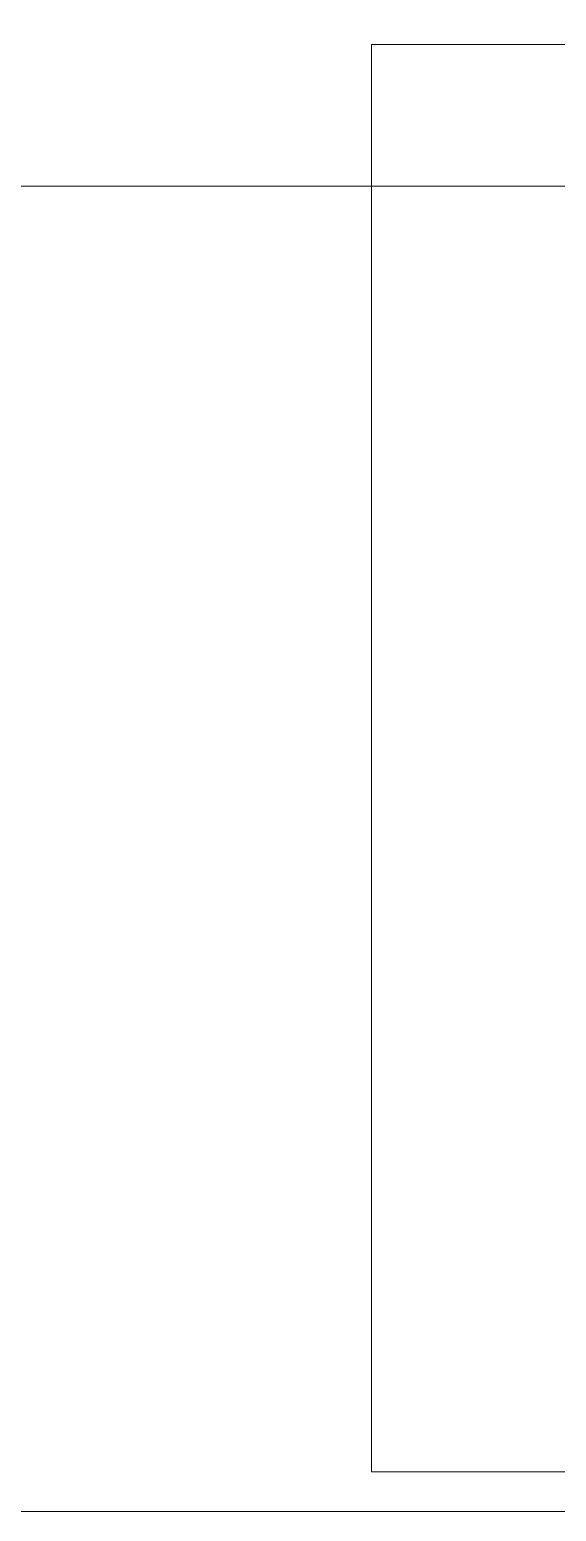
# Model space of a CAD drawing. Header units: metres. Extents: x -12536 to 12621, y -17191 to 9596.
# Drawn here: x -8820 to -8280, y 3949 to 5466 of the extents above; entities that cross this region are included whole.
import ezdxf

# ---------------------------------------------------------------- set-up
doc = ezdxf.new("R2010")
doc.units = ezdxf.units.M
doc.header["$MEASUREMENT"] = 0
doc.layers.add('Calque commun', color=7, linetype='Continuous')
doc.layers.add('Cotations', color=7, linetype='Continuous')

# ---------------------------------------------------------------- blocks, each defined once
blk = doc.blocks.new('CARTDCE')
at = {"layer": 'Calque commun', "color": 9, "linetype": 'Continuous', "lineweight": 5}
for p, q in [((20.202, 28.93), (-21.798, 28.93)), ((-21.798, 28.93), (-21.798, -0.3)), ((-21.798, -0.3), (20.202, -0.3))]:
    blk.add_line(p, q, dxfattribs=at)

msp = doc.modelspace()

# ---------------------------------------------------------------- linework, layer by layer
at = {"layer": 'Cotations', "color": 7, "linetype": 'Continuous', "lineweight": 5}
msp.add_line((-7371.137, 5305.915), (-12339.111, 5305.915), dxfattribs=at)

# ---------------------------------------------------------------- block references
at = {"layer": 'Calque commun', "color": 0, "linetype": 'ByBlock', "lineweight": -2, "xscale": 50, "yscale": 50, "zscale": 50}
msp.add_blockref('CARTDCE', (-7379.857, 4004.356), dxfattribs=at)

# ---------------------------------------------------------------- meshes
at = {"layer": 'Calque commun', "color": 7, "linetype": 'Continuous', "lineweight": 5}
mesh = msp.add_polyface(dxfattribs=at)
corners = [(-6339.111, 8148.796), (-12339.111, 8148.796), (-12339.111, 3948.796), (-6339.111, 3948.796)]
mesh.append_faces([[corners[k] for k in face] for face in [(0, 1, 2, 3)]], dxfattribs={"color": 7})

doc.saveas('drawing.dxf')
